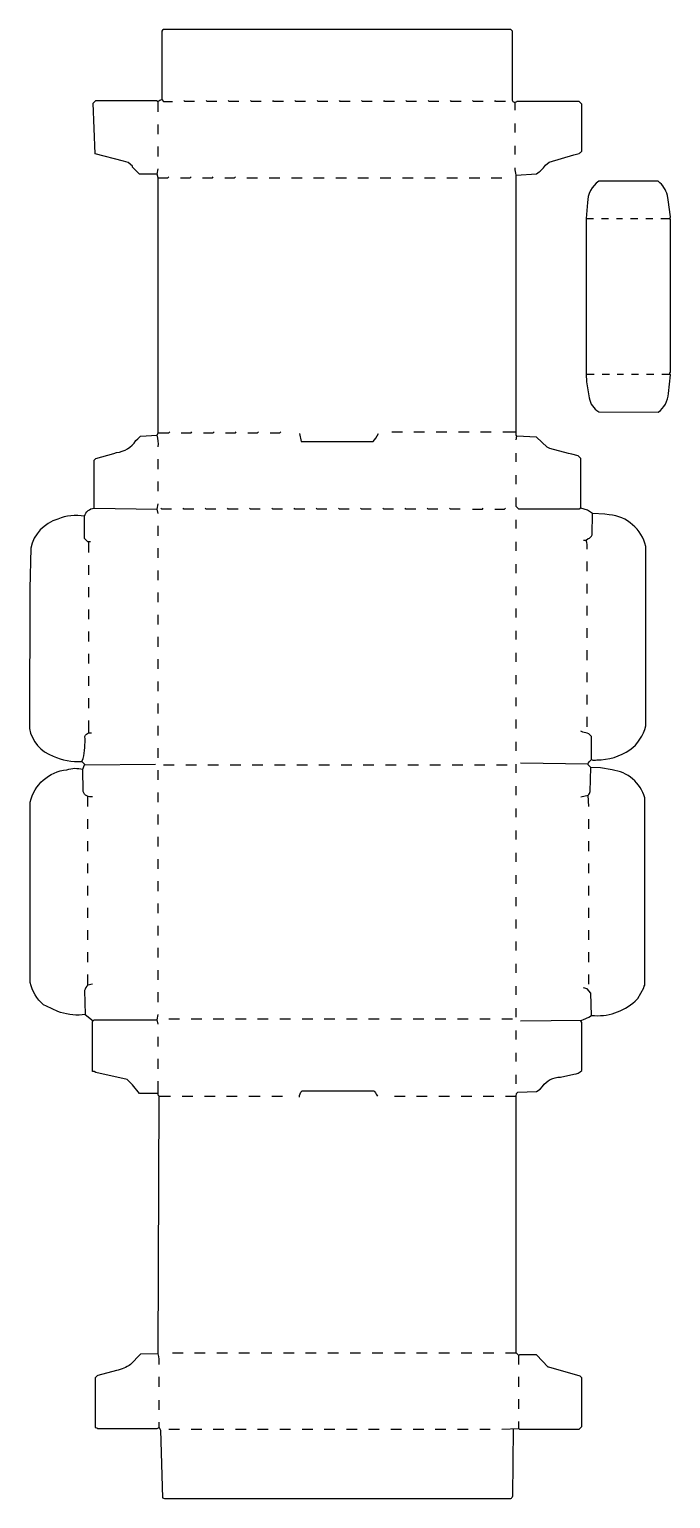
# Model space of a CAD drawing. Extents: x 38 to 760, y 85 to 1739.
import ezdxf

# ---------------------------------------------------------------- set-up
doc = ezdxf.new("R2010")
doc.units = 0
doc.layers.get('0').update_dxf_attribs({"linetype": 'CONTINUOUS'})

msp = doc.modelspace()

# ---------------------------------------------------------------- linework, layer by layer
at = {"color": 250, "linetype": 'CONTINUOUS'}
for points in [[(586, 1575), (608.978351, 1576.476289, 0.100319), (619, 1586), (623.1, 1589.7), (651.088235, 1597.647059), (656.9, 1599.3, 0.080555), (660, 1602), (660, 1655), (657, 1658), (587, 1658, -0.684067), (582, 1659), (582, 1737), (580, 1739), (189, 1739), (188, 1738), (187, 1737), (187, 1660), (189, 1658), (199, 1658)], [(182, 1576), (162, 1576), (154, 1584), (154, 1585), (149.1, 1589.2), (143.911765, 1590.647059), (111.998029, 1599.044357), (110, 1656), (113, 1659), (181, 1659), (183, 1658, -0.120666), (187, 1660)], [(183, 1269, 0.096159), (182, 1282), (183, 1285), (183, 1572), (182, 1576), (183, 1582)], [(586, 1277), (587, 1281), (586, 1282), (586, 1286), (586, 1575, -0.063434), (585, 1583)], [(746, 1308, 0.22546), (757.594595, 1329.067568), (760, 1350), (759, 1351), (759.2, 1351.9), (760, 1353), (760, 1525), (759, 1526), (760, 1528), (757.384615, 1547.076923), (756.3, 1552.1, 0.171677), (746, 1568), (679, 1568, 0.241449), (666.439024, 1543.95122), (665, 1526), (665, 1351), (665.445545, 1342.044554), (668.352941, 1324.088235, 0.22135), (679.007243, 1308.492541), (746, 1308)], [(111, 1200), (111, 1254), (113, 1256), (133.1, 1261.7), (136.088235, 1262.647059, 0.227749), (158, 1276), (160, 1278), (163, 1281), (182, 1282)], [(671, 917, 0.171735), (677.044554, 916.554455, 0.146167), (714.1, 927.8, 0.174549), (732, 955), (732, 1157, 0.32222), (690.932432, 1192.594595), (686.067568, 1193.405405), (672, 1194), (666.482249, 1197.757396), (659, 1200), (657, 1199), (589, 1199), (586, 1202), (586, 1212)], [(100, 1191, 0.14253), (70.1, 1187.7, 0.275235), (39.48914, 1154.989593), (38.51086, 1109.010407), (38, 952, 0.270495), (64.9, 920.8, 0.121302), (97, 915), (100, 912), (100, 911), (180, 912)], [(107, 1162), (104, 1162), (100, 1166), (100, 1191, -0.3103), (111, 1200), (182, 1199)], [(662, 1164), (665, 1164), (667.1, 1165.8, 0.283085), (671.520767, 1170.019169), (672, 1194)], [(666, 1154, 0.088179), (665, 1164)], [(97, 915), (98.615385, 918.076923, 0.070945), (100.475113, 942.977376, -0.199921), (105, 947), (108, 947)], [(667, 912, -0.150937), (671, 917), (671, 943), (668, 946), (665.932432, 946.594595), (661.188679, 947.660377), (659, 949)], [(109, 875, -0.346576), (98.480059, 881.018464), (98, 906), (100, 911)], [(668, 864), (667, 877, 0.174513), (669.518471, 881.017197), (670, 908), (667, 911), (667, 912), (591, 913)], [(101, 630, -0.1141), (73.076923, 632.384615), (70.1, 633.3), (57.153846, 639.230769), (54, 641, -0.166215), (39, 666), (39, 869, -0.321644), (80.067568, 905.594595, -0.150835), (98, 906)], [(591, 623), (659.992961, 623.492757), (661.9, 624.2), (668, 627), (671, 629, 0.215926), (720, 645), (723, 648), (729.7, 660.1), (730.3, 661.9), (731, 663), (731, 874, 0.29879), (694.088235, 905.352941), (680.962069, 907.544828), (670, 908)], [(109, 664), (104, 663, 0.142807), (100, 657), (101, 630), (110, 623), (111, 624), (182, 624)], [(589, 236), (589, 246), (586, 249), (586, 538), (586.352941, 540.911765), (588.021649, 542.523711), (608.978351, 543.476289), (613, 546), (615.8, 549.1, -0.254223), (635.923077, 559.384615), (651.088235, 562.647059, 0.193696), (660, 567), (660, 621), (659, 623)], [(184, 236, 0.094028), (183, 248), (184, 538), (183, 539), (183, 541), (183, 555)], [(342, 537, -0.175926), (345, 544), (426, 544, -0.098514), (429.2, 539.1), (430, 538)], [(183, 248), (163.022624, 247.524887), (152, 236, -0.115253), (135.911765, 229.352941), (115.088235, 223.647059, 0.091075), (112, 221), (112, 165), (113.9, 164.7), (115, 164), (182, 164), (184, 165), (185.55904, 161.94528), (187.999308, 86.026298), (190, 85), (580, 85, 0.087131), (582.506664, 88.006491), (583, 163)]]:
    msp.add_lwpolyline(points, format="xyb", dxfattribs=at)
for points in [[(183, 1646), (183, 1658)], [(585, 1648), (585, 1657)], [(183, 1621), (183, 1632)], [(585, 1623), (585, 1633)], [(183, 1596), (183, 1607)], [(585, 1598), (585, 1608)], [(665, 1526), (673, 1526)], [(682, 1526), (690, 1526)], [(699, 1526), (706, 1526)], [(715, 1526), (723, 1526)], [(732, 1526), (740, 1526)], [(749, 1526), (759, 1526)], [(665, 1351), (674, 1351)], [(683, 1351), (691, 1351)], [(700, 1351), (707, 1351)], [(716, 1351), (724, 1351)], [(733, 1351), (741, 1351)], [(750, 1351), (759, 1351)], [(659, 1200), (659, 1256), (656, 1259), (648.911765, 1260.647059), (644.911765, 1261.647059), (624.1, 1267.2), (620.9, 1268.8), (609, 1280), (587, 1281)], [(586, 1252), (586, 1262)], [(183, 1244), (183, 1255)], [(183, 1219), (183, 1230)], [(586, 1227), (586, 1237)], [(183, 1194), (182, 1199), (183, 1205)], [(183, 1169), (183, 1180)], [(586, 1177), (586, 1187)], [(105, 1150), (105, 1162)], [(586, 1152), (586, 1162)], [(183, 1144), (183, 1155)], [(105, 1125), (105, 1136)], [(183, 1119), (183, 1130)], [(586, 1127), (586, 1137)], [(666, 1129), (666, 1140)], [(105, 1100), (105, 1111)], [(586, 1102), (586, 1112)], [(666, 1104), (666, 1115)], [(183, 1094), (183, 1105)], [(105, 1075), (105, 1086)], [(183, 1069), (183, 1080)], [(586, 1077), (586, 1087)], [(666, 1079), (666, 1090)], [(105, 1050), (105, 1061)], [(586, 1052), (586, 1062)], [(666, 1054), (666, 1065)], [(183, 1044), (183, 1055)], [(105, 1025), (105, 1036)], [(183, 1019), (183, 1030)], [(586, 1027), (586, 1037)], [(666, 1029), (666, 1040)], [(105, 1000), (105, 1011)], [(586, 1002), (586, 1012)], [(666, 1004), (666, 1015)], [(183, 994), (183, 1005)], [(105, 975), (105, 986)], [(183, 969), (183, 980)], [(586, 977), (586, 987)], [(666, 979), (666, 990)], [(105, 947), (105, 961)], [(586, 952), (586, 962)], [(666, 954), (666, 965)], [(183, 944), (183, 955)], [(183, 919), (183, 930)], [(586, 927), (586, 937)], [(189, 911), (201, 911)], [(214, 911), (226, 911)], [(239, 911), (251, 911)], [(264, 911), (276, 911)], [(289, 911), (301, 911)], [(314, 911), (326, 911)], [(339, 911), (351, 911)], [(364, 911), (376, 911)], [(389, 911), (401, 911)], [(414, 911), (426, 911)], [(439, 911), (451, 911)], [(464, 911), (476, 911)], [(489, 911), (501, 911)], [(514, 911), (526, 911)], [(539, 911), (551, 911)], [(564, 911), (576, 911)], [(586, 902), (586, 912)], [(183, 894), (183, 905)], [(183, 869), (183, 880)], [(586, 877), (586, 887)], [(659, 875), (667, 877)], [(104, 864), (104, 876)], [(586, 852), (586, 862)], [(104, 839), (104, 850)], [(183, 844), (183, 855)], [(668, 839), (668, 850)], [(183, 819), (183, 830)], [(586, 827), (586, 837)], [(104, 814), (104, 825)], [(586, 802), (586, 812)], [(668, 814), (668, 825)], [(104, 789), (104, 800)], [(183, 794), (183, 805)], [(668, 789), (668, 800)], [(183, 769), (183, 780)], [(586, 777), (586, 787)], [(104, 764), (104, 775)], [(586, 752), (586, 762)], [(668, 764), (668, 775)], [(104, 739), (104, 750)], [(183, 744), (183, 755)], [(668, 739), (668, 750)], [(183, 719), (183, 730)], [(586, 727), (586, 737)], [(104, 714), (104, 725)], [(586, 702), (586, 712)], [(668, 714), (668, 725)], [(104, 689), (104, 700)], [(183, 694), (183, 705)], [(668, 689), (668, 700)], [(183, 669), (183, 680)], [(586, 677), (586, 687)], [(104, 663), (104, 675)], [(586, 652), (586, 662)], [(668, 664), (668, 675)], [(183, 644), (183, 655)], [(671, 629), (670.2, 654.1), (666, 659), (662, 660)], [(183, 619), (182, 624), (183, 630)], [(586, 627), (586, 637)], [(183, 541), (162, 541), (154, 551), (148, 557), (112.9, 564.8), (110.9, 565.7), (109, 566), (109, 622), (110, 623)], [(195, 625), (207, 625)], [(220, 625), (232, 625)], [(245, 625), (257, 625)], [(270, 625), (282, 625)], [(295, 625), (307, 625)], [(320, 625), (332, 625)], [(345, 625), (357, 625)], [(370, 625), (382, 625)], [(395, 625), (407, 625)], [(420, 625), (432, 625)], [(445, 625), (457, 625)], [(470, 625), (482, 625)], [(495, 625), (507, 625)], [(520, 625), (532, 625)], [(545, 625), (557, 625)], [(570, 625), (582, 625)], [(586, 602), (586, 612)], [(183, 594), (183, 605)], [(183, 569), (183, 580)], [(586, 577), (586, 587)], [(586, 552), (586, 562)], [(184, 538), (197, 538)], [(210, 538), (222, 538)], [(235, 538), (247, 538)], [(260, 538), (272, 538)], [(285, 538), (298, 538)], [(311, 538), (323, 538)], [(449, 538), (461, 538)], [(474, 538), (486, 538)], [(499, 538), (511, 538)], [(524, 538), (536, 538)], [(549, 538), (561, 538)], [(574, 538), (586, 538)], [(199, 249), (211, 249)], [(224, 249), (236, 249)], [(249, 249), (261, 249)], [(274, 249), (286, 249)], [(299, 249), (311, 249)], [(324, 249), (336, 249)], [(349, 249), (361, 249)], [(374, 249), (386, 249)], [(399, 249), (411, 249)], [(424, 249), (436, 249)], [(449, 249), (461, 249)], [(474, 249), (486, 249)], [(499, 249), (511, 249)], [(524, 249), (536, 249)], [(549, 249), (561, 249)], [(574, 249), (586, 249)], [(570, 163), (589, 164), (590, 163), (657, 163), (660, 166), (660, 221), (658, 223), (622.9, 232.8), (622, 233), (609, 247), (590, 247), (589, 246)], [(184, 211), (184, 222)], [(589, 211), (589, 222)], [(184, 185), (184, 196)], [(589, 186), (589, 197)], [(184, 165), (184, 171)], [(589, 164), (589, 172)], [(195, 163), (207, 163)], [(220, 163), (232, 163)], [(245, 163), (257, 163)], [(270, 163), (282, 163)], [(295, 163), (307, 163)], [(320, 163), (332, 163)], [(345, 163), (357, 163)], [(370, 163), (382, 163)], [(395, 163), (407, 163)], [(420, 163), (432, 163)], [(445, 163), (457, 163)], [(470, 163), (482, 163)], [(495, 163), (507, 163)], [(520, 163), (532, 163)], [(545, 163), (557, 163)]]:
    msp.add_lwpolyline(points, dxfattribs=at)
at = {"color": 252, "linetype": 'CONTINUOUS'}
for points in [[(224, 1658), (213, 1658), (212, 1659)], [(249, 1658), (238, 1658), (237, 1659)], [(274, 1658), (263, 1658), (262, 1659)], [(299, 1658), (288, 1658), (287, 1659)], [(324, 1658), (313, 1658), (312, 1659)], [(349, 1658), (338, 1658), (337, 1659)], [(374, 1658), (363, 1658), (362, 1659)], [(399, 1658), (388, 1658), (387, 1659)], [(424, 1658), (413, 1658), (412, 1659)], [(449, 1658), (438, 1658), (437, 1659)], [(474, 1658), (463, 1658), (462, 1659)], [(499, 1658), (488, 1658), (487, 1659)], [(524, 1658), (513, 1658), (512, 1659)], [(549, 1658), (538, 1658), (537, 1659)], [(574, 1658), (563, 1658), (562, 1659)], [(208, 1572), (219, 1572), (220, 1573)], [(233, 1572), (244, 1572), (245, 1573)], [(258, 1572), (269, 1572), (270, 1573)], [(209, 1285), (220, 1285), (221, 1286)], [(234, 1285), (245, 1285), (246, 1286)], [(259, 1285), (270, 1285), (271, 1286)], [(284, 1285), (295, 1285), (296, 1286)], [(309, 1285), (320, 1285), (321, 1286)], [(198, 1199), (187, 1199), (186, 1200)], [(223, 1199), (212, 1199), (211, 1200)], [(248, 1199), (237, 1199), (236, 1200)], [(273, 1199), (262, 1199), (261, 1200)], [(298, 1199), (287, 1199), (286, 1200)], [(323, 1199), (312, 1199), (311, 1200)], [(348, 1199), (337, 1199), (336, 1200)], [(373, 1199), (362, 1199), (361, 1200)], [(398, 1199), (387, 1199), (386, 1200)], [(423, 1199), (412, 1199), (411, 1200)], [(448, 1199), (437, 1199), (436, 1200)], [(473, 1199), (462, 1199), (461, 1200)], [(498, 1199), (487, 1199), (486, 1200)], [(523, 1199), (512, 1199), (511, 1200)], [(537, 1199), (548, 1199), (549, 1200)], [(562, 1199), (573, 1199), (574, 1200)]]:
    msp.add_lwpolyline(points, dxfattribs=at)
at = {"color": 251, "linetype": 'CONTINUOUS'}
for points in [[(183, 1572), (194, 1572), (195, 1573)], [(283, 1572), (295, 1572)], [(308, 1572), (320, 1572)], [(333, 1572), (345, 1572)], [(358, 1572), (370, 1572)], [(383, 1572), (395, 1572)], [(408, 1572), (420, 1572)], [(433, 1572), (445, 1572)], [(458, 1572), (470, 1572)], [(483, 1572), (495, 1572)], [(508, 1572), (520, 1572)], [(533, 1572), (545, 1572)], [(558, 1572), (570, 1572)], [(183, 1285), (195, 1285), (196, 1286)], [(342, 1284), (344, 1275), (425, 1275), (428.2, 1278.9), (431, 1284)], [(446, 1286), (458, 1286)], [(471, 1286), (483, 1286)], [(496, 1286), (508, 1286)], [(521, 1286), (533, 1286)], [(546, 1286), (558, 1286)], [(571, 1286), (586, 1286)]]:
    msp.add_lwpolyline(points, dxfattribs=at)

doc.saveas('drawing.dxf')
